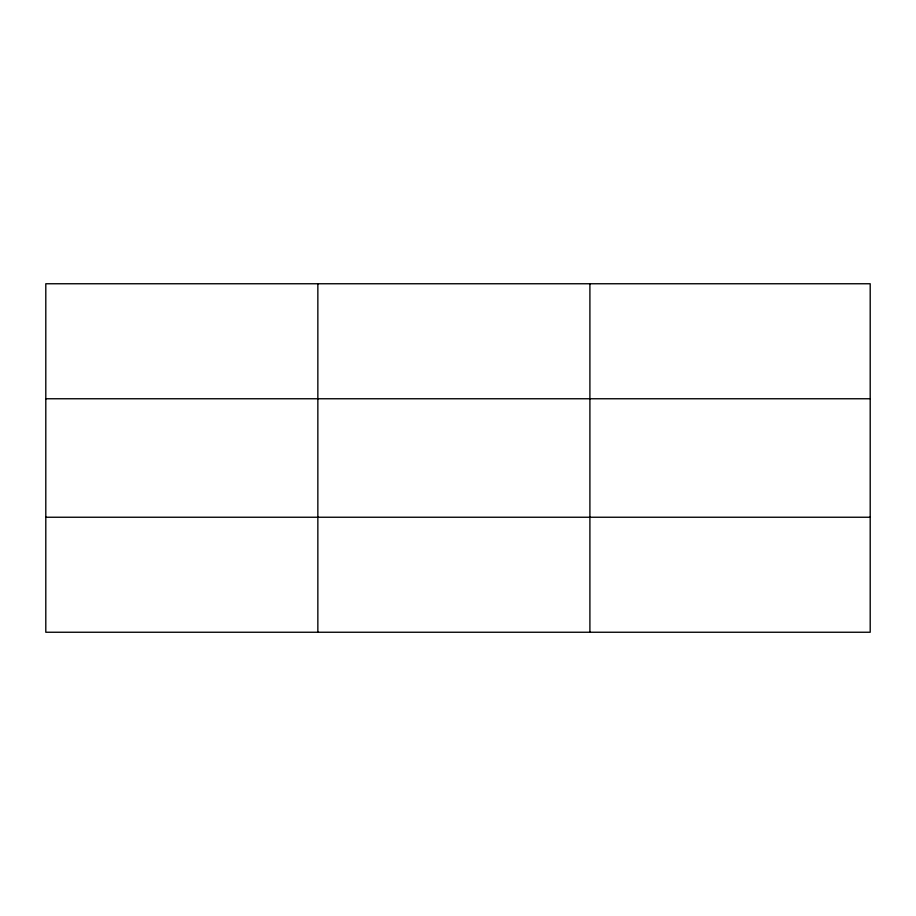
<?xml version="1.0" encoding="UTF-8"?>
<svg xmlns="http://www.w3.org/2000/svg" width="916" height="916" viewBox="0 0 916 916"><rect width="100%" height="100%" fill="white"/><g stroke="black" fill="none" stroke-linecap="round" stroke-linejoin="round"><path stroke-width="1.37" d="M317.852 632.246L317.852 283.754M589.904 632.246L589.904 283.754M870.2 398.758L870.2 283.754L45.8 283.754L45.8 632.246L870.2 632.246L870.2 398.758L45.8 398.758M45.8 517.242L870.2 517.242"/></g></svg>
